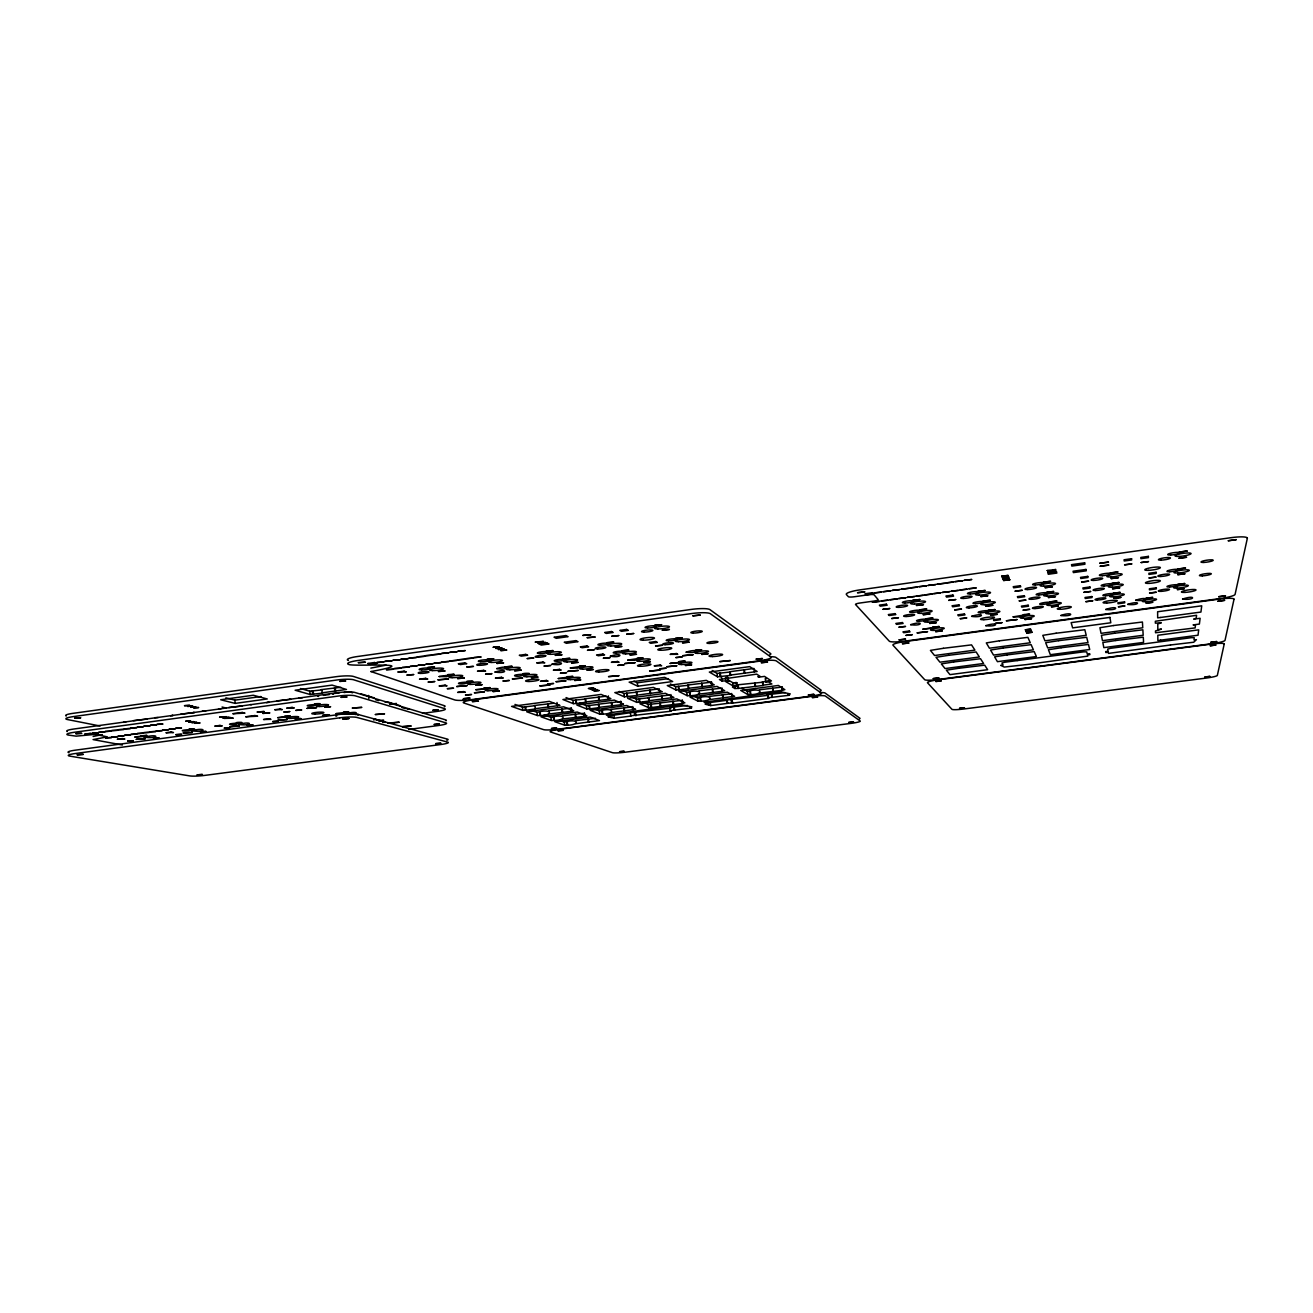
<?xml version="1.0" encoding="UTF-8"?>
<svg xmlns="http://www.w3.org/2000/svg" width="1313" height="1313" viewBox="0 0 1313 1313"><rect width="100%" height="100%" fill="white"/><g stroke="black" fill="none" stroke-linecap="round" stroke-linejoin="round"><path stroke-width="1.5" d="M335.964 716.241L336.801 715.815M1210.258 645.717L1216.051 644.962L1210.291 645.783M808.381 694.938L813.847 694.314M813.847 694.38L808.414 695.004M387.975 723.069L399.3 722.216L388.008 723.299M357.743 714.929L358.646 714.535L355.052 714.502M386.12 665.133L370.824 668.104M225.869 697.843L234.896 700.141L260.992 696.53M300.464 688.521L309.802 691.212L322.292 689.85L321.439 689.604L322.555 693.116L310.065 694.479L295.113 690.228L332.107 685.107L346.468 689.456L321.718 692.87M321.439 689.604L340.806 687.29M235.142 703.391L267.261 698.959L253.278 695.25L220.699 699.763L235.142 703.391L234.896 700.141M123.389 722.347L125.818 722.019L124.817 721.805M158.151 717.571L154.721 717.686M170.641 715.848L173.086 715.519L172.118 715.306M205.747 711.022L202.333 711.137M218.352 709.283L220.847 708.938L219.911 708.725M266.572 702.652L269.083 702.307L268.197 702.078M302.4 697.728L299.019 697.827M339.64 692.755L332.402 693.756L333.289 694.019M323.458 695.365L329.35 694.561M344.022 692.542L349.307 691.803L352.606 692.804M102.381 734.574L93.141 736.462M385.185 702.242L387.63 701.913L400.137 705.705M389.6 704.359L396.477 703.423M407.128 709.135L409.213 708.856M633.916 681.168L637.33 682.809L668.415 678.64M712.204 670.516L717.095 673.421L730.241 671.993L730.602 675.391L717.472 676.819L709.332 672.059L749.707 666.627L757.141 671.501L754.351 671.879L753.974 668.465L729.782 671.714L730.602 675.391M422.474 713.369L437.492 711.351A11.636 1.576 -5.1 0 0 444.746 708.708L353.739 679.806A13.163 1.986 -4.7 0 0 336.702 680.019L72.822 716.685A13.114 1.838 -3.8 0 0 67.406 719.54L100.116 726.007M637.675 686.207L672.666 681.513L664.673 677.344L629.14 682.136L637.675 686.207L637.33 682.809M730.159 675.128L754.351 671.879M727.632 677.262L725.449 677.557L725.81 680.905L728.879 681.152L727.632 677.262L727.993 680.626M514.975 704.425L522.443 707.1L534.965 705.738L535.277 709.004L525.988 710.235L522.755 710.366L511.561 706.394L549.343 701.355L559.929 705.409L557.319 705.754L556.991 702.488M534.325 705.508L553.873 703.226M566.051 697.58L572.96 700.354L585.565 698.992L585.877 702.274L576.505 703.522L573.289 703.637L562.916 699.534L601.108 694.429L610.857 698.631L608.198 698.976L608.428 695.939M585.877 702.274L584.974 698.746L606.54 696.185M619.244 691.393L624.003 693.543L636.674 692.164L637.002 695.463L624.332 696.826L614.829 692.591L653.414 687.421L662.294 691.77L659.618 692.132L659.274 688.833L636.132 691.918L637.002 695.463M670.385 683.991L675.571 686.65L688.324 685.271L688.669 688.586L679.1 689.85L675.932 689.965L667.283 685.567L706.296 680.364L714.272 684.861L711.58 685.205L711.219 681.89M687.848 685.009L711.679 682.153L712.04 685.468L688.193 688.324L688.324 685.271M766.086 678.903L765.282 678.394L765.643 681.693L771.437 680.922L764.527 676.392L758.651 677.18L757.814 676.638L760.096 676.343L756.665 674.127L719.426 679.527L721.986 681.004L725.81 680.905M728.879 681.152L725.646 681.578L733.196 685.993L737.233 686.075L736.872 682.793L732.835 682.711L729.092 680.495M534.637 708.774L557.319 705.754M585.303 702.028L608.756 699.222M636.477 695.217L659.618 692.132M736.872 682.793L735.28 683.4M738.037 688.094L737.676 684.828L762.705 682.218L763.066 685.484L738.579 688.406L734.87 688.504L732.457 687.109L737.233 686.075M763.066 685.484L762.279 681.956L769.681 680.971M408.737 729.454L438.755 725.465A11.636 1.494 -5.2 0 0 446.026 722.921L355.068 695.792A13.179 1.887 -4.7 0 0 338.032 696.087L73.84 732.342A13.13 1.756 -3.9 0 0 68.407 735.083L76.203 736.15L95.275 734.377L107.354 736.856L93.075 739.596L122.355 744.996M529.91 709.775L537.033 712.335C553.282 707.888 553.774 716.307 537.345 715.519L526.661 711.744L563.622 706.821L573.715 710.71L571.155 711.039L570.843 707.838M548.67 710.793L569.596 708.314M579.87 703.128L586.468 705.77L598.777 704.441L599.089 707.641L589.914 708.856L586.78 708.971L576.899 705.065L614.254 700.092L623.527 704.113L620.951 704.441L620.622 701.24M599.089 707.641L598.219 704.211L619.309 701.716M630.946 696.678L636.395 699.14L648.77 697.794L649.114 701.011L639.841 702.242L636.723 702.357L627.647 698.319L665.396 693.297L673.848 697.433L671.238 697.794L670.894 694.561M649.114 701.011L648.261 697.564L669.515 695.053M681.89 689.899L686.83 692.443C703.407 687.864 704.08 696.497 687.175 695.677L678.936 691.491L717.062 686.42L724.678 690.704L722.035 691.065L722.117 688.061L698.828 690.851M762.64 685.222L771.896 683.991L768.679 681.907L765.643 681.693M548.982 713.977L571.729 711.269L571.418 708.068M598.547 707.412L621.476 704.671L621.147 701.47M648.606 700.781L671.238 697.794M699.173 694.085L722.478 691.294M544.173 714.896L550.984 717.341C566.855 712.975 567.364 721.231 551.279 720.46L541.071 716.849L577.244 712.056L586.895 715.766L584.383 716.094L584.072 712.959M562.358 715.831L582.841 713.419M593.689 708.675L599.368 710.94C615.354 706.542 615.928 714.863 599.68 714.075L590.226 710.333L626.777 705.508L635.64 709.332L633.112 709.677L632.784 706.525M610.873 709.43L631.504 706.985M643.025 702.143L648.228 704.49L660.341 703.177L660.652 706.328L651.593 707.526L648.556 707.641L639.891 703.768L676.802 698.893L684.877 702.849L682.317 703.194L681.989 700.026M660.652 706.328L659.848 702.947L680.626 700.502M692.87 695.545L697.58 697.974C713.78 693.494 714.453 701.93 697.925 701.126L690.047 697.137L727.336 692.197L734.607 696.3L732.03 696.629L731.686 693.461M709.315 696.415L730.258 693.953M742.14 688.242L747.425 691.377C763.739 686.863 764.478 695.365 747.786 694.561L740.729 690.425L778.396 685.452L784.846 689.67L782.236 690.014L781.875 686.83M759.291 689.817L782.253 687.076L782.597 690.261L759.636 693.001M562.67 718.95L584.942 716.307L584.63 713.172M611.185 712.565L633.112 709.677M660.176 706.099L682.793 703.407L682.448 700.256M709.66 699.583L732.03 696.629M609.626 714.567L613.959 715.142L630.207 712.729L631.011 716.028L614.271 718.211L608.132 716.931L610.315 716.635L610.003 713.55M630.207 712.729L670.894 708.101L669.696 707.543L670.007 710.628L671.222 711.186L630.519 715.815M669.696 707.543L687.47 705.491M726.975 700.01L768.22 695.316L768.565 698.418L732.556 703.144L727.32 703.111L726.975 700.01L727.73 703.341L710.661 705.573L705.147 704.178L707.362 703.899L707.034 700.765M768.565 698.418L767.252 694.708L785.272 692.624M708.856 704.654L708.528 701.552L710.317 702.471L727.386 700.239M559.42 720.361L564.311 722.117C579.837 717.85 580.362 725.941 564.606 725.17L554.841 721.707L590.259 717.062L599.483 720.591L575.767 723.709M575.455 720.656L595.495 718.293M670.007 710.628L691.557 708.084L689.686 707.165L691.902 706.886L681.365 704.802L606.376 715.076L610.315 716.635M767.596 697.827L789.474 695.234L787.981 694.265L790.229 693.97L780.726 691.721L704.096 702.209L707.362 703.899M376.47 720.197L383.724 720.279L378.965 721.494M373.532 719.885L376.092 719.311L373.663 719.147M382.789 722.429L385.316 721.822L382.657 721.707M142.395 736.084L143.921 736.445L134.681 737.069L146.941 735.395L141.131 735.789L142.083 736.019M189.499 729.618C172.758 730.619 190.467 732.375 190.451 729.683C183.771 728.354 203.072 728.666 189.778 729.585M237.095 723.151C250.258 722.265 231.81 721.887 237.472 723.233C238.162 725.974 219.681 724.284 236.882 723.135M285.578 716.635L286.874 717.029L277.634 717.719L290.304 715.88L284.494 716.307L285.315 716.553M314.825 704.556C297.362 705.573 315.563 707.625 315.481 704.605C309.72 703.259 329.169 703.407 315.12 704.507M523.493 674.291C539.101 673.142 517.552 672.765 524.232 674.505C518.258 678.361 506.342 674.734 523.263 674.275M466.952 681.989C482.166 681.086 462.833 680.183 467.494 682.12C465.393 685.846 448.554 682.924 467.182 682.087M133.499 720.607L146.974 719.114L145.989 718.9M180.899 714.091L194.455 712.582L193.503 712.352M228.79 707.494L242.429 705.984L241.51 705.754M222.045 707.034L225.984 708.002M250.438 704.523L251.341 704.753M277.158 700.847L290.879 699.304L290.025 699.074M317.565 696.169L318.649 696.481M375.534 699.698L378.636 700.633M401.844 707.543L405.372 708.593M360.812 693.806L374.172 697.86M767.252 694.708L768.22 695.316M772.947 688.307L773.308 691.491M772.569 688.061L772.93 691.245M771.831 694.396L772.192 697.498M771.47 694.167L771.814 697.285M755.139 683.236L755.5 686.486M754.712 682.957L755.073 686.223M750.429 691.278L750.773 694.462M750.018 691.048L750.38 694.216M747.425 691.377L747.786 694.561M744.438 670.09L744.816 673.487M744.011 669.811L744.373 673.224M738.218 685.156L738.579 688.406M736.019 682.284L736.38 685.567M734.525 685.255L734.87 688.504M732.835 682.711L733.196 685.993M732.227 700.042L732.556 703.144M731.16 699.452L731.505 702.57M721.625 677.656L721.986 681.004M722.905 694.922L723.25 698.089M720.328 673.323L720.706 676.72M722.478 694.675L722.823 697.843M719.869 673.044L720.246 676.458M717.095 673.421L717.472 676.819M712.729 689.309L713.074 692.542M712.27 689.062L712.631 692.312M710.317 702.471L710.661 705.573M702.061 683.433L702.422 686.748M701.602 683.17L701.946 686.502M700.6 697.86L700.945 701.027M700.157 697.63L700.486 700.797M697.58 697.974L697.925 701.126M689.932 692.328L690.277 695.562M689.456 692.099L689.801 695.332M686.83 692.443L687.175 695.677M678.755 686.551L679.1 689.85M678.263 686.289L678.608 689.604M675.571 686.65L675.932 689.965M674.291 707.215L674.603 710.3M673.339 701.454L673.667 704.605M673.832 707.001L674.143 710.087M672.863 701.24L673.192 704.392M662.064 696.038L662.409 699.255M661.571 695.792L661.916 699.025M650.263 690.359L650.608 693.641M649.738 690.096L650.083 693.395M651.264 704.375L651.593 707.526M650.772 704.145L651.1 707.297M648.228 704.49L648.556 707.641M639.513 699.025L639.841 702.242M638.988 698.795L639.316 702.012M636.395 699.14L636.723 702.357M635.59 712.746L635.902 715.815M634.294 712.204L634.622 715.273M627.187 693.428L627.532 696.727M626.662 693.182L626.99 696.481M624.003 693.543L624.332 696.826M624.282 707.937L624.594 711.072M623.757 707.723L624.085 710.858M613.959 715.142L614.271 718.211M611.94 702.685L612.252 705.902M611.398 702.455L611.71 705.672M611.792 714.272L612.104 717.358M602.421 710.825L602.733 713.96M601.879 710.612L602.191 713.747M599.007 697.187L599.335 700.469M598.433 696.957L598.761 700.239M599.368 710.94L599.68 714.075M589.603 705.655L589.914 708.856M589.028 705.426L589.356 708.626M588.503 719.212L588.815 722.265M587.961 718.999L588.273 722.068M586.468 705.77L586.78 708.971M576.177 700.239L576.505 703.522M575.586 700.01L575.915 703.276M575.701 714.354L576.013 717.472M575.143 714.141L575.439 717.275M572.96 700.354L573.289 703.637M567.298 722.002L567.61 725.039M566.756 721.789L567.052 724.842M564.311 722.117L564.606 725.17M562.309 709.283L562.621 712.467M561.718 709.053L562.03 712.253M554.053 717.21L554.349 720.328M553.479 717.013L553.774 720.131M550.984 717.341L551.279 720.46M548.276 703.965L548.604 707.231M547.669 703.735L547.981 707.001M540.185 712.22L540.496 715.404M539.577 711.991L539.889 715.191M537.033 712.335L537.345 715.519M525.692 706.985L525.988 710.235M525.052 706.755L525.364 710.021M522.443 707.1L522.755 710.366M368.576 695.43L368.838 698.582M335.324 688.045L335.603 691.311M334.503 687.799L334.766 691.065M313.2 691.098L313.462 694.364M312.346 690.851L312.609 694.117M309.802 691.212L310.065 694.479M820.1 691.081A12.08 1.526 -6.4 0 0 821.035 690.113L775.901 657.403A13.655 1.97 -6.3 0 0 770.304 656.73M463.637 699.599A13.294 1.855 -5.3 0 1 462.997 699.14M348.372 660.488A15.575 2.495 -4.7 0 1 357.349 656.533L690.983 609.462A15.986 2.692 -6.1 0 1 709.89 609.593L770.633 653.595A13.852 2.019 -6.3 0 1 769.746 654.842M820.313 692.542A11.932 1.494 -6.4 0 1 825.024 693.001L859.9 718.26A10.701 1.198 -6.5 0 1 859.375 718.884M446.863 740.286A11.653 1.411 -5.2 0 0 447.47 739.137L356.611 714.059A13.196 1.789 -4.8 0 0 339.542 714.436L75.022 750.215A13.146 1.658 -4 0 0 69.064 752.743M67.275 731.571A13.13 1.773 -3.9 0 1 73.626 729.043L337.753 692.69A13.179 1.92 -4.7 0 1 354.789 692.427L445.747 719.918A11.636 1.51 -5.1 0 1 445.977 720.771M444.352 706.804A11.62 1.592 -5.1 0 0 444.483 705.721L353.46 676.458A13.163 2.002 -4.7 0 0 336.423 676.655L72.609 713.402A13.114 1.855 -3.7 0 0 66.274 716.012M649.623 671.107L659.947 670.073L649.623 671.107M1160.676 640.153L1198.03 635.229L1198.703 629.846L1157.82 635.262L1157.853 640.531L1160.676 640.153M1160.692 617.455L1200.935 612.055L1201.723 605.818L1157.623 611.743L1157.672 617.849L1160.692 617.455M1161.283 629.14L1155.489 630.962L1155.522 632.751L1195.142 627.909L1195.437 625.251L1193.09 624.906L1199.393 624.069L1200.115 618.292L1193.698 619.162L1196.241 618.144L1196.57 615.305L1155.342 621.262L1155.374 623.166L1161.299 622.805L1157.771 623.938L1157.82 629.6L1161.283 629.14M438 709.824L432.699 710.317L437.968 709.791M438 679.888L448.504 678.969L438.05 679.806M650.362 661.686L643.895 662.343L650.362 661.686M438.411 671.534L445.156 670.959L438.509 671.419M857.52 592.754L864.939 591.884L857.619 592.623M439.149 676.54L446.584 676.671L449.703 675.785L448.012 674.57L454.167 674.291L439.149 676.54M1060.822 615.567C1074.231 616.864 1073.689 611.152 1060.953 615.403M439.264 724.005L433.963 724.497L439.264 724.037M440.758 654.022L433.487 654.695L440.758 654.071M440.987 662.556L433.914 663.278L440.987 662.556M441.628 653.497L448.915 652.873L441.742 653.365M441.825 662.064L448.948 661.457L441.939 661.949M654.563 625.415L661.752 624.693L654.662 625.283M219.616 717.177L229.315 717.341L224.096 718.145L222.537 717.85L226.427 716.668L219.616 717.177M655.581 645.947L662.195 645.274L655.581 645.947M224.31 728.141L229.906 727.714L224.342 728.091M447.356 688.734L453.609 688.193L447.454 688.636M659.979 668.842L666.151 668.219L660.078 668.744M1170.49 644.978L1108.467 653.398L1108.254 652.216L1105.858 652.545L1105.661 651.576L1108.074 651.248L1107.68 649.114L1110.535 648.31L1191.318 637.675L1194.256 637.724L1193.993 639.973L1196.438 639.644L1193.73 642.221L1170.49 644.978M449.785 652.348L457.072 651.74L449.785 652.348M449.801 660.948L456.908 660.341L449.801 660.948M662.326 630.174L669.4 629.469L662.326 630.174M872.374 602.207L879.792 601.338L872.423 602.142M874.36 592.951L881.959 592.065L874.474 592.82M230.038 726.696L239.212 726.007L230.038 726.696M666.889 666.774L676.999 665.74L666.938 666.692M457.974 651.215L465.262 650.591L458.007 651.15M457.777 659.848L464.884 659.241L457.777 659.848M456.743 686.535L466.968 685.649L456.743 686.535M457.597 678.558L464.162 678L457.597 678.558M670.155 663.41L680.38 662.376L670.155 663.41M1081.6 582.069L1088.723 581.134L1081.633 582.004M881.072 600.993L888.491 600.139L881.171 600.862M1083.881 592.36L1090.808 591.457L1083.914 592.294M675.358 638.479L682.251 637.773L675.473 638.348M883.272 591.703L890.87 590.817L883.272 591.703M882.993 609.33L889.902 608.526L883.025 609.281M238.556 724.415C252.342 726.499 253.704 720.509 238.621 724.333M1085.949 601.666L1092.695 600.796L1085.949 601.666M675.9 657.616L682.251 656.976L675.998 657.518M465.77 658.732L472.893 658.125L465.77 658.732M463.735 698.647L469.873 698.106L463.735 698.647M466.886 666.971L473.501 666.397L466.919 666.922M465.508 695.02L471.58 694.495L465.541 694.987M678.805 661.719L685.222 661.079L678.903 661.621M889.771 599.778L897.206 598.925L889.771 599.778M682.497 642.845L689.276 642.155L682.612 642.73M892.184 590.456L899.799 589.57L892.233 590.39M682.645 655.729L693.067 654.678L682.645 655.729M891.708 618.521L898.42 617.734L891.708 618.521M473.78 657.616L480.903 657.009L473.78 657.616M247.287 725.498L253.015 725.071L247.287 725.498M1099.72 563.277L1108.467 562.112L1099.72 563.277M686.174 652.151C698.582 654.12 699.074 647.851 686.174 652.151M1100.212 566.231L1108.878 565.099L1100.245 566.166M685.419 665.494L691.738 664.854L685.452 665.445M472.417 701.602L478.457 701.06L472.45 701.552M898.486 598.58L905.921 597.71L898.486 598.58M692.903 615.813L700.157 615.075L692.903 615.813M474.453 692.804L484.415 691.935L474.502 692.739M475.798 685.222L482.199 684.68L475.831 685.173M901.128 589.209L908.76 588.322L901.128 589.209M475.88 689.752L485.941 688.882L475.946 689.67M899.044 627.187L905.576 626.432L899.077 627.138M257.282 712.023L264.094 711.515L257.282 712.023M899.093 639.874L905.494 639.136L899.093 639.874M695.119 650.395L701.716 649.722L695.151 650.345M907.217 597.349L914.669 596.479L907.217 597.349M1110.404 572.96L1117.839 571.976L1110.404 572.96M1105.743 609.478C1118.709 611.005 1119.267 604.768 1105.743 609.478M487.025 659.389L493.901 658.798L487.139 659.274M910.09 587.945L917.721 587.059L910.122 587.879M1111.175 578.606L1118.495 577.654L1111.208 578.557M485.597 674.226L492.03 673.667L485.712 674.111M902.491 643.715L908.809 642.993L902.491 643.715M483.89 688.193L490.192 687.635L483.988 688.094M1111.832 583.415L1119.053 582.463L1111.832 583.415M262.895 713.402L269.657 712.91L262.895 713.402M906.003 635.41L912.354 634.671L906.036 635.361M1112.571 588.749L1119.677 587.814L1112.571 588.749M493.228 647.309L499.301 646.784L493.261 647.26M912.633 600.369L919.822 599.532L912.633 600.369M1113.194 593.279L1120.219 592.376L1113.227 593.23M701.684 654.432L708.199 653.776L701.733 654.383M1113.884 598.334L1120.81 597.431L1113.884 598.334M910.615 624.709C922.793 626.514 924.04 620.294 910.68 624.627M495.789 648.409L501.845 647.9L495.789 648.409M915.965 596.135L923.433 595.265L915.965 596.135M919.051 586.698L926.699 585.795L919.051 586.698M916.408 605.506L923.499 604.686L916.54 605.375M498.316 649.508L504.34 648.983L498.349 649.459M495.034 672.043C507.442 674.127 508.164 667.956 495.034 672.043M496.888 663.442L503.667 662.868L496.921 663.393M1124.568 564.869L1131.97 563.884L1124.699 564.738M496.757 668.596C509.198 670.795 509.887 664.411 496.757 668.596M492.999 691.524L499.219 690.983L492.999 691.524M1118.43 606.803L1125.028 605.95L1118.479 606.754M500.827 650.591L506.834 650.083L500.86 650.542M919.642 609.856L926.633 609.051L919.642 609.856M917.18 632.899L927.618 631.684L917.245 632.817M924.729 594.92L932.197 594.05L924.729 594.92M272.644 721.608L278.258 721.182L272.759 721.526M928.045 585.434L935.693 584.548L928.045 585.434M923.203 614.714L930.096 613.91L923.252 614.648M505.292 666.889L511.972 666.315L505.292 666.889M922.973 629.124L933.51 627.893L922.973 629.124M503.092 681.02L509.362 680.462L503.142 680.971M1127.654 604.423C1140.061 605.9 1141.473 599.91 1127.703 604.341M277.995 720.197L287.17 719.508L278.044 720.131M926.256 618.833L933.051 618.046L926.371 618.718M933.51 593.689L940.978 592.82L933.559 593.624M937.039 584.17L944.704 583.284L937.039 584.17M719.836 661.604L730.241 660.554L719.836 661.604M929.637 623.412L936.35 622.641L929.637 623.412M1141.128 562.571L1148.547 561.587L1141.161 562.506M283.953 712.007L289.697 711.58L283.953 712.007M1224.225 643.977L1217.348 675.407A11.39 1.231 -7.5 0 1 1205.826 678.132L963.644 709.02A10.898 1.198 -6.8 0 1 951.925 709.299L927.487 682.744A12.162 1.51 -6.8 0 1 938.303 679.789L1211.833 644.027A12.785 1.543 -7.7 0 1 1224.225 643.977M1234.023 599.237L1225.013 640.367A12.933 1.592 -7.7 0 1 1211.899 643.682L938.04 679.494A12.309 1.543 -6.9 0 1 924.697 679.691L892.971 645.192A13.934 1.986 -6.9 0 1 905.133 641.532L1219.761 599.073A14.755 2.052 -8 0 1 1234.023 599.237M1247.35 538.297L1235.073 594.412A14.968 2.117 -8.1 0 1 1219.843 598.597L904.788 641.138A14.131 2.035 -6.9 0 1 889.262 641.171L855.534 604.505A5.203 0.853 -6.9 0 1 859.966 603.012L873.654 601.108A5.219 0.853 -6.9 0 0 878.134 599.614L874.163 594.871A5.301 0.886 -6.9 0 0 868.254 594.805L854.303 596.759A5.318 0.886 -6.9 0 1 848.362 596.693L846.425 594.576A16.347 2.741 -6.9 0 1 860.31 589.816L1230.576 537.739A17.463 2.856 -8.5 0 1 1247.35 538.297M1135.63 600.287C1148.317 601.846 1149.039 595.593 1135.63 600.287M932.493 627.269L939.107 626.514L932.493 627.269M512.398 678.936L522.656 678.033L512.464 678.854M514.63 670.73L521.212 670.155L514.63 670.73M942.307 592.475L949.791 591.589L942.357 592.409M946.049 582.906L953.73 582.004L946.049 582.906M935.693 631.619L942.225 630.864L935.693 631.619M1149.072 577.999L1156.179 577.064L1149.121 577.933M1145.937 598.285L1152.798 597.399L1146.052 598.186M295.835 710.399L301.596 709.972L295.835 710.399M948.708 600.369L955.667 599.565L948.708 600.369M951.121 591.244L958.605 590.374L951.17 591.178M1146.134 603.143L1152.912 602.273L1146.183 603.094M295.228 718.999L300.956 718.572L295.228 718.999M527.202 658.617L533.849 658.043L527.334 658.502M955.093 581.643L962.774 580.74L955.093 581.643M1149.548 593.082L1156.359 592.212L1149.597 593.033M535.359 642.09L545.798 642.5L539.101 643.633L537.723 643.189L543.451 641.335L535.359 642.09M933.264 678.591L938.828 677.951L933.264 678.591M959.934 590.013L967.435 589.143L959.984 589.947M954.682 609.872L961.461 609.084L954.682 609.872M935.824 681.496L941.339 680.873L935.874 681.463M964.136 580.379L971.833 579.476L964.185 580.313M74.841 718.129L80.815 717.784L74.956 718.03M307.094 708.347L316.499 707.658L307.094 708.347M531.453 677.639L537.854 677.081L531.453 677.639M968.781 588.782L976.281 587.912L968.83 588.716M960.263 618.718L966.86 617.947L960.312 618.669M75.859 733.704L81.833 733.343L75.973 733.606M546.241 651.166L553.134 650.575L546.29 651.1M1179.337 552.067L1187.1 551.033L1179.337 552.067M1179.025 558.255L1186.657 557.254L1179.09 558.189M544.173 666.052L550.623 665.494L544.173 666.052M539.906 685.911L550.131 685.009L539.971 685.829M1178.073 569.005L1185.491 568.037L1178.073 569.005M1177.81 574.684L1185.097 573.715L1177.859 574.618M756.173 659.142L762.459 658.519L756.222 659.093M978.004 591.293L985.275 590.456L978.054 591.227M77.237 754.794L83.228 754.401L77.237 754.794M1177.613 584.433L1184.703 583.514L1177.613 584.433M971.587 616.388C983.765 618.21 985.62 611.907 971.669 616.289M551.985 664.214C564.114 666.413 565.23 660.045 551.985 664.214M555.301 655.368L562.095 654.777L555.432 655.236M1177.351 589.635L1184.342 588.733L1177.482 589.521M324.771 707.149L330.646 706.706L324.803 707.1M980.811 596.594L987.967 595.757L980.86 596.529M547.521 684.024L553.626 683.482L547.652 683.925M761.359 662.704L767.563 662.064L761.409 662.655M983.191 601.091L990.248 600.287L983.191 601.091M92.205 733.278L98.327 732.917L92.205 733.278M339.772 681.414L345.762 680.987L339.821 681.365M1182.57 599.073C1195.355 600.632 1196.488 594.346 1182.57 599.073M562.998 658.929L569.711 658.355L562.998 658.929M985.85 606.097L992.792 605.293L985.85 606.097M556.088 681.726L566.084 680.856L556.17 681.644M558.288 678.542L565.115 678.657L568.365 677.738L567.134 676.671L572.895 676.392L558.288 678.542M560.454 673.192L566.74 672.633L560.503 673.126M98.639 732.408L104.745 732.03L98.754 732.309M988.098 610.364L994.959 609.56L988.098 610.364M1001.638 576.194L1008.072 575.439L1001.638 576.194M341.101 697.384L347.092 696.957L341.216 697.285M1002.279 577.638L1008.679 576.883L1002.279 577.638M1002.919 579.082L1009.287 578.327L1002.919 579.082M336.128 713.616L342.348 713.763L345.237 713.008L343.563 712.04L348.782 711.859L336.128 713.616M985.784 625.661C998.225 627.351 999.505 621.197 985.784 625.661M990.609 615.091L997.355 614.32L990.741 614.976M1003.542 580.494L1009.894 579.755L1003.542 580.494M567.955 671.337L578.229 670.451L567.955 671.337M358.351 662.688L365.441 662.195L358.416 662.622M571.565 662.901L578.18 662.343L571.615 662.852M105.073 731.522L111.178 731.144L105.073 731.522M582.824 635.443L590.965 634.753L582.89 635.361M570.334 667.972L577.326 668.12L580.691 667.152L579.476 666.003L585.385 665.724L570.334 667.972M105.582 737.873L111.572 737.512L105.582 737.873M587.19 637.708L595.265 637.018L587.256 637.642M111.523 730.635L117.628 730.274L111.654 730.553M342.89 719.015L348.897 718.572L342.89 719.015M344.958 713.862C359.335 715.798 360.829 709.693 344.958 713.862M551.444 728.518L556.778 728.042L551.558 728.452M995.467 623.396L1001.901 622.657L995.467 623.396M111.9 737.02L117.891 736.642L111.9 737.02M574.618 680.462L580.871 679.904L574.667 680.413M587.535 650.296L594.198 649.722L587.535 650.296M1228.312 540.743L1236.19 539.643L1228.312 540.743M352.36 708.068L361.879 707.379L352.442 708.002M1015.162 591.178L1022.187 590.308L1015.162 591.178M117.973 729.749L124.078 729.388L118.022 729.716M558.074 730.783L563.359 730.307L558.123 730.75M118.219 736.15L124.21 735.789L118.268 736.117M1006.431 620.77L1017.001 619.555L1006.431 620.77M376.847 662.523L384.085 662.015L376.913 662.458M586.993 670.057L593.427 669.499L587.042 670.007M124.44 728.863L130.545 728.502L124.489 728.83M1019.233 600.862L1026.06 600.074L1019.298 600.812M1013.144 616.847L1019.758 616.88L1023.549 615.879L1022.958 615.058L1024.042 614.517L1029.687 614.139L1013.144 616.847M124.554 735.296L130.545 734.935L124.604 735.247M1218.694 596.709L1225.456 595.79L1218.694 596.709M384.89 661.391L392.144 660.882L384.955 661.325M1217.922 601.256L1224.569 600.353L1217.922 601.256M130.906 727.976L137.012 727.615L130.955 727.944M606.983 642.73L613.91 642.139L607.049 642.664M611.842 636.231L618.718 635.59L611.842 636.231M1023.139 610.135L1029.786 609.314L1023.204 610.085M588.47 688.504L593.657 688.045L588.47 688.504M127.689 741.09L133.286 740.745L127.689 741.09M130.89 734.427L136.88 734.065L130.939 734.394M386.465 669.728L393.523 669.22L386.514 669.663M603.422 658.223L609.889 657.665L603.422 658.223M392.964 660.258L400.202 659.766L392.964 660.258M590.341 689.325L595.511 688.865L590.456 689.243M137.389 727.09L143.494 726.729L137.537 727.008M1047.2 570.564L1056.243 571.007L1048.726 572.452L1047.659 572.008L1055.833 569.481L1047.2 570.564M592.196 690.129L597.349 689.67L592.311 690.047M1024.928 619.506L1031.542 618.702L1024.928 619.506M1043.359 582.217L1050.679 581.314L1043.425 582.151M610.364 656.188C622.28 658.453 623.921 651.954 610.364 656.188M137.241 733.573L143.232 733.196L137.241 733.573M615.19 647.079L622.001 646.439L615.255 647.014M594.05 690.933L599.188 690.474L594.1 690.884M394.343 668.629L401.401 668.136L394.392 668.563M136.224 739.367L145.366 738.792L136.306 739.301M401.056 659.126L408.294 658.634L401.122 659.06M143.888 726.204L149.994 725.843L143.888 726.204M1045.164 587.682L1052.386 586.796L1045.164 587.682M1210.865 642.27L1216.708 641.548L1210.865 642.27M1025.305 629.813L1030.771 629.157L1025.338 629.78M375.337 714.551L384.561 713.862L375.42 714.485M626.81 634.146L633.687 633.506L626.81 634.146M1025.765 630.864L1031.214 630.207L1025.88 630.782M143.593 732.703L149.584 732.342L143.659 732.654M1026.224 631.914L1031.657 631.241L1026.257 631.865M1046.707 592.344L1053.814 591.457L1046.773 592.278M1026.684 632.948L1032.1 632.292L1026.684 632.948M402.221 667.529L409.295 667.037L402.221 667.529M608.576 676.605L618.833 675.703L608.576 676.605M622.181 650.772L628.911 650.148L622.346 650.657M144.233 737.135C158.676 739.334 160.646 733.212 144.233 737.135M150.388 725.318L156.493 724.957L150.437 725.268M409.147 657.994L416.385 657.485L409.147 657.994M1048.414 597.513L1055.422 596.644L1048.414 597.513M617.849 665.412L624.151 664.87L617.996 665.297M149.961 731.833L155.952 731.472L150.027 731.784M1049.875 601.912L1056.784 601.059L1049.875 601.912M410.132 666.43L417.189 665.937L410.198 666.364M156.887 724.431L162.993 724.054L157.035 724.333M407.063 675.063L413.628 674.554L407.063 675.063M417.255 656.861L424.493 656.303L417.255 656.861M624.89 663.574L635.213 662.671L624.988 663.475M629.945 654.892L636.575 654.268L630.109 654.777M1051.483 606.787L1058.311 605.999L1051.483 606.787M156.345 730.964L162.32 730.602L156.395 730.914M627.844 660.094L634.704 660.275L638.102 659.372L637.199 658.092L643.107 657.78L627.844 660.094M153.457 738.169L159.168 737.824L153.506 738.136M418.043 665.33L425.117 664.772L418.108 665.264M425.379 655.712L432.617 655.154L425.379 655.712M812.32 697.597L817.736 697.055L812.452 697.515M162.73 730.094L168.704 729.733L162.779 730.044M425.97 664.214L433.044 663.672L425.97 664.214M169.114 729.224L175.089 728.863L169.114 729.224M427.775 667.578L434.587 667.037L427.841 667.513M184.542 705.672L189.614 705.376L184.542 705.672M187.595 706.394L192.666 706.099L187.595 706.394M175.515 728.354L181.489 727.993L175.663 728.255M190.648 707.116L195.686 706.788L190.648 707.116M428.268 682.054L434.652 681.545L428.268 682.054M175.926 734.656L181.506 734.312L175.926 734.656M402.484 726.663L411.232 726.007L402.566 726.598M193.668 707.822L198.69 707.526L193.717 707.789M185.675 721.28L190.746 720.968L185.724 721.247M188.727 721.953L193.799 721.658L188.793 721.92M183.229 732.982L192.355 732.424L183.229 732.982M191.78 722.626L196.819 722.314L191.911 722.544M194.8 723.299L199.839 722.954L194.8 723.299M191.501 730.734C205.616 732.999 207.979 726.729 191.501 730.734M200.462 731.801L206.157 731.423L200.528 731.768M619.539 751.709L624.249 751.282L619.638 751.66M370.955 671.55L454.725 699.927A13.475 1.871 -5.2 0 0 471.597 699.616L759.948 660.685A13.852 2.002 -6.3 0 0 771.043 657.157L710.333 613.696A15.986 2.675 -6.1 0 0 691.426 613.581L357.694 660.521A15.575 2.478 -4.7 0 0 348.7 664.46C354.05 666.873 426.61 661.391 370.955 671.55M848.658 722.478L853.499 721.986L848.658 722.478M435.703 743.65L440.971 743.24L435.752 743.601M197.196 774.851L202.432 774.473L197.245 774.818M959.557 708.314L964.448 707.773L959.557 708.314M1204.924 677.016L1210.028 676.392L1204.973 676.983M565.919 635.558L554.053 637.215L556.269 638.315L568.086 636.657L565.919 635.558M1084.653 562.817L1071.506 564.656L1071.835 566.084L1084.932 564.245L1084.653 562.817M374.55 662.507L367.722 663.459L370.282 664.345L377.077 663.393L374.55 662.507M872.538 592.688L865.004 593.739L866.006 594.904L873.522 593.837L872.538 592.688M611.464 631.52L604.686 632.472L606.425 633.424L613.187 632.472L611.464 631.52M626.629 629.419L619.834 630.371L621.525 631.323L628.303 630.371L626.629 629.419M1131.576 558.714L1124.076 559.765L1124.191 560.996L1131.675 559.962L1131.576 558.714M1148.383 556.367L1140.833 557.434L1140.899 558.665L1148.415 557.615L1148.383 556.367M546.848 642.91L539.069 643.994L541.317 645.06L549.064 643.977L546.848 642.91M1056.456 571.697L1047.856 572.895L1048.283 574.273L1056.85 573.075L1056.456 571.697M575.931 640.613L564.262 642.254L566.395 643.304L578.032 641.68L575.931 640.613M1085.982 569.432L1073.066 571.237L1073.394 572.599L1086.278 570.81L1085.982 569.432M404.092 671.156L397.79 672.026L406.341 671.944L404.092 671.156M886.324 604.177L879.365 605.145L880.235 606.163L887.178 605.211L886.324 604.177M464.687 662.868L458.303 663.754L460.403 664.575L466.755 663.689L464.687 662.868M525.758 654.383L519.308 655.285L521.228 656.123L527.662 655.236L525.758 654.383M586.862 645.93L580.33 646.849L582.069 647.719L588.601 646.817L586.862 645.93M952.943 595.068L945.902 596.036L946.575 597.103L953.583 596.135L952.943 595.068M1020.332 585.696L1013.209 586.698L1013.669 587.797L1020.775 586.813L1020.332 585.696M1087.755 576.374L1080.533 577.375L1080.796 578.508L1087.985 577.507L1087.755 576.374M655.811 641.515L649.262 642.418L650.805 643.288L657.321 642.385L655.811 641.515M1156.129 572.287L1148.908 573.289L1148.941 574.421L1156.129 573.436L1156.129 572.287M542.975 662.031L536.689 662.901L544.78 662.835L542.975 662.031M1024.321 595.675L1017.394 596.627L1017.838 597.661L1024.747 596.709L1024.321 595.675M425.642 678.329L419.487 679.182L427.759 679.067L425.642 678.329M483.676 670.336L477.472 671.189L485.646 671.107L483.676 670.336M895.039 613.631L888.294 614.566L889.114 615.534L895.843 614.599L895.039 613.631M958.884 604.833L952.04 605.769L952.68 606.77L959.491 605.835L958.884 604.833M602.962 654.071L596.594 654.957L598.252 655.778L604.604 654.908L602.962 654.071M1089.905 586.96L1082.88 587.929L1083.127 589.012L1090.118 588.043L1089.905 586.96M242.232 712.45L232.828 713.73L244.973 713.123L242.232 712.45M90.137 733.36L84.689 734.098L92.977 733.885L90.137 733.36M445.058 685.14L439.067 685.96L447.06 685.846L445.058 685.14M501.451 677.295L495.378 678.132L503.306 678.033L501.451 677.295M559.486 669.351L553.347 670.188L561.209 670.106L559.486 669.351M617.57 661.473L611.366 662.31L619.129 662.244L617.57 661.473M676.376 653.513L670.09 654.366L677.771 654.317L676.376 653.513M902.392 622.543L895.811 623.445L896.582 624.364L903.147 623.462L902.392 622.543M964.415 613.926L957.768 614.845L958.359 615.797L965.006 614.878L964.415 613.926M1028.145 605.211L1021.399 606.13L1021.809 607.115L1028.539 606.196L1028.145 605.211M1091.842 596.545L1085.014 597.481L1085.244 598.498L1092.039 597.563L1091.842 596.545M1156.31 587.83L1149.4 588.766L1149.433 589.816L1156.31 588.881L1156.31 587.83M280.063 709.02L274.696 709.759L282.311 709.611L280.063 709.02M292.077 707.395L286.694 708.117L294.293 707.97L292.077 707.395M230.514 717.555L224.342 718.392L233.271 718.195L230.514 717.555M254.935 715.536L245.646 716.8L257.611 716.192L254.935 715.536M463.473 691.59L457.63 692.394L465.376 692.263L463.473 691.59M909.335 630.995L902.934 631.865L903.672 632.735L910.057 631.865L909.335 630.995M546.438 680.429L540.496 681.25L548.128 681.135L546.438 680.429M660.242 664.985L654.153 665.822L661.637 665.757L660.242 664.985M999.964 618.784L993.449 619.67L993.925 620.589L1000.424 619.703L999.964 618.784M1124.585 601.879L1117.905 602.782L1118.036 603.75L1124.683 602.848L1124.585 601.879M122.339 738.579L117.267 739.252L124.883 739.055L122.339 738.579M171.035 732.063L165.914 732.752L173.464 732.556L171.035 732.063M219.928 725.416L214.758 726.122L222.258 725.941L219.928 725.416M268.755 718.802L263.536 719.508L270.97 719.343L268.755 718.802M327.692 714.682L322.473 715.388L329.76 715.24L327.692 714.682M339.821 717.817L75.235 753.531A13.146 1.641 -4 0 0 69.786 756.124L189.827 775.917A11.554 1.313 -4.5 0 0 205.074 775.359L440.462 744.569A11.653 1.395 -5.2 0 0 447.749 742.14L356.89 717.44A13.196 1.773 -4.8 0 0 339.821 717.817M760.473 661.046L472.483 699.911A13.294 1.822 -5.3 0 0 463.949 703.013L543.484 729.601A11.751 1.444 -5.6 0 0 557.877 729.224L811.401 696.054A12.08 1.51 -6.4 0 0 821.396 693.215L776.295 660.915A13.655 1.937 -6.3 0 0 760.473 661.046M1109.945 617.405L1071.145 622.625L1072.639 627.877L1110.798 622.772L1109.945 617.405M943.341 648.31L930.425 650.378L934.561 655.515L974.935 650.132L971.538 644.88L943.341 648.31M999.423 640.81L986.293 642.91L989.444 648.195L1030.278 642.763L1027.866 637.347L999.423 640.81M1056.128 633.227L1042.801 635.344L1044.935 640.81L1086.212 635.311L1084.833 629.731L1056.128 633.227M1113.457 625.546L1099.933 627.712L1101.033 633.342L1142.753 627.778L1142.425 622.017L1113.457 625.546M948.61 655.302L936.005 657.304L939.944 662.195L979.383 656.976L976.133 651.97L948.61 655.302M1003.362 648.015L990.544 650.05L993.547 655.089L1033.397 649.82L1031.115 644.65L1003.362 648.015M1058.688 640.662L1045.673 642.714L1047.708 647.916L1088.001 642.582L1086.688 637.265L1058.688 640.662M1114.622 633.227L1101.41 635.311L1102.46 640.662L1143.18 635.279L1142.868 629.797L1114.622 633.227M953.632 661.965L941.306 663.902L945.065 668.563L983.601 663.492L980.499 658.716L953.632 661.965M1007.104 654.892L994.581 656.845L997.437 661.67L1036.384 656.533L1034.201 651.609L1007.104 654.892M1061.134 647.736L1048.414 649.738L1050.367 654.695L1089.708 649.508L1088.461 644.437L1061.134 647.736M1115.722 640.514L1102.838 642.533L1103.839 647.637L1143.59 642.402L1143.278 637.182L1115.722 640.514M958.424 668.317L946.378 670.188L949.956 674.636L987.639 669.696L984.684 665.149L958.424 668.317M1017.198 660.587L1004.56 662.261L1001.917 663.016L1003.083 665.051L1000.719 665.346L1004.264 667.07L1026.996 664.542L1087.821 656.106L1087.509 654.941L1089.905 654.629L1089.675 653.677L1087.262 653.989L1086.721 651.872L1083.685 651.839L1017.198 660.587M811.811 696.333L558.55 729.454A11.62 1.411 -5.6 0 0 550.541 731.965L612.4 752.661A10.422 1.132 -5.8 0 0 624.939 752.234L851.136 723.365A10.701 1.182 -6.5 0 0 860.212 721.018L825.385 696.071A11.932 1.477 -6.4 0 0 811.811 696.333M1203.824 562.44A6.253 0.985 -8.3 0 0 1213.245 560.29A6.253 0.985 -8.3 0 0 1204.07 560.7A6.253 0.985 -8.3 0 0 1203.824 562.44M1148.662 570.334A7.878 1.247 -8.1 0 0 1160.38 567.626A7.878 1.247 -8.1 0 0 1148.662 568.152A7.878 1.247 -8.1 0 0 1148.662 570.334M1202.265 575.865A6.04 0.919 -8.2 0 0 1211.341 573.814A6.04 0.919 -8.2 0 0 1202.495 574.224A6.04 0.919 -8.2 0 0 1202.265 575.865M1149.088 583.382A7.599 1.165 -8 0 0 1160.364 580.822A7.599 1.165 -8 0 0 1149.088 581.364A7.599 1.165 -8 0 0 1149.088 583.382M1060.362 609.298A7.172 1.067 -7.6 0 0 1071.326 607.033A7.172 1.067 -7.6 0 0 1061.002 607.377A7.172 1.067 -7.6 0 0 1060.362 609.298M983.897 619.703A7.074 1.05 -7.3 0 0 994.515 617.487A7.074 1.05 -7.3 0 0 984.094 617.849A7.074 1.05 -7.3 0 0 983.897 619.703M1185.015 592.393A7.353 1.067 -8 0 0 1196.028 589.964A7.353 1.067 -8 0 0 1185.212 590.489A7.353 1.067 -8 0 0 1185.015 592.393M1106.695 603.044A7.238 1.067 -7.7 0 0 1117.33 600.681A7.238 1.067 -7.7 0 0 1106.465 601.223A7.238 1.067 -7.7 0 0 1106.695 603.044M979.153 595.101A7.599 1.215 -7.4 0 0 990.544 592.639A7.599 1.215 -7.4 0 0 979.35 592.967A7.599 1.215 -7.4 0 0 979.153 595.101M963.479 598.449A5.761 0.919 -7.3 0 0 972.096 596.578A5.761 0.919 -7.3 0 0 963.545 596.841A5.761 0.919 -7.3 0 0 963.479 598.449M970.291 593.968A5.826 0.936 -7.3 0 0 979.006 592.065A5.826 0.936 -7.3 0 0 970.389 592.311A5.826 0.936 -7.3 0 0 970.291 593.968M984.258 604.702A7.386 1.149 -7.3 0 0 995.336 602.339A7.386 1.149 -7.3 0 0 984.471 602.667A7.386 1.149 -7.3 0 0 984.258 604.702M969.01 607.903A5.613 0.87 -7.3 0 0 977.397 606.114A5.613 0.87 -7.3 0 0 969.092 606.376A5.613 0.87 -7.3 0 0 969.01 607.903M975.674 603.652A5.662 0.886 -7.3 0 0 984.159 601.83A5.662 0.886 -7.3 0 0 975.789 602.093A5.662 0.886 -7.3 0 0 975.674 603.652M914.472 604.062A7.517 1.198 -7.1 0 0 925.567 601.649A7.517 1.198 -7.1 0 0 914.275 601.994A7.517 1.198 -7.1 0 0 914.472 604.062M898.765 607.361A5.712 0.903 -7 0 0 907.578 605.605A5.712 0.903 -7 0 0 899.454 605.687A5.712 0.903 -7 0 0 898.765 607.361M904.838 602.995A5.777 0.936 -7 0 0 913.766 601.206A5.777 0.936 -7 0 0 905.56 601.288A5.777 0.936 -7 0 0 904.838 602.995M921.349 613.352A7.304 1.132 -7.1 0 0 932.148 611.037A7.304 1.132 -7.1 0 0 921.201 611.382A7.304 1.132 -7.1 0 0 921.349 613.352M906.052 616.503A5.547 0.853 -7 0 0 914.636 614.829A5.547 0.853 -7 0 0 906.741 614.927A5.547 0.853 -7 0 0 906.052 616.503M912.469 612.35A5.613 0.87 -7 0 0 920.741 610.561A5.613 0.87 -7 0 0 912.305 610.84A5.613 0.87 -7 0 0 912.469 612.35M1145.888 601.699A7.189 1.034 -7.9 0 0 1156.572 599.352A7.189 1.034 -7.9 0 0 1145.872 599.893A7.189 1.034 -7.9 0 0 1145.888 601.699M1023.598 618.242A7.025 1.034 -7.4 0 0 1034.25 616.043A7.025 1.034 -7.4 0 0 1024.009 616.388A7.025 1.034 -7.4 0 0 1023.598 618.242M933.986 630.404A6.926 1.018 -7 0 0 944.26 628.271A6.926 1.018 -7 0 0 933.92 628.632A6.926 1.018 -7 0 0 933.986 630.404M1113.49 596.841A7.336 1.1 -7.8 0 0 1124.305 594.395A7.336 1.1 -7.8 0 0 1113.293 594.937A7.336 1.1 -7.8 0 0 1113.49 596.841M1097.323 600.041A5.58 0.837 -7.7 0 0 1105.907 598.268A5.58 0.837 -7.7 0 0 1097.963 598.515A5.58 0.837 -7.7 0 0 1097.323 600.041M1105.612 595.757A5.646 0.853 -7.8 0 0 1113.9 593.886A5.646 0.853 -7.8 0 0 1105.415 594.313A5.646 0.853 -7.8 0 0 1105.612 595.757M1110.732 576.932A7.78 1.231 -7.9 0 0 1122.188 574.29A7.78 1.231 -7.9 0 0 1110.519 574.815A7.78 1.231 -7.9 0 0 1110.732 576.932M1093.647 580.428A5.909 0.936 -7.8 0 0 1102.723 578.491A5.909 0.936 -7.8 0 0 1094.303 578.721A5.909 0.936 -7.8 0 0 1093.647 580.428M1102.378 575.685A5.974 0.952 -7.9 0 0 1111.143 573.633A5.974 0.952 -7.9 0 0 1102.149 574.06A5.974 0.952 -7.9 0 0 1102.378 575.685M1112.16 587.174A7.55 1.165 -7.8 0 0 1123.272 584.63A7.55 1.165 -7.8 0 0 1111.947 585.171A7.55 1.165 -7.8 0 0 1112.16 587.174M1095.534 590.522A5.744 0.886 -7.8 0 0 1104.364 588.667A5.744 0.886 -7.8 0 0 1096.174 588.897A5.744 0.886 -7.8 0 0 1095.534 590.522M1104.036 586.008A5.794 0.903 -7.8 0 0 1112.554 584.055A5.794 0.903 -7.8 0 0 1103.839 584.466A5.794 0.903 -7.8 0 0 1104.036 586.008M989.083 613.762A7.172 1.083 -7.3 0 0 999.882 611.497A7.172 1.083 -7.3 0 0 989.313 611.858A7.172 1.083 -7.3 0 0 989.083 613.762M980.745 612.794A5.515 0.837 -7.3 0 0 989.017 611.054A5.515 0.837 -7.3 0 0 980.893 611.316A5.515 0.837 -7.3 0 0 980.745 612.794M1177.236 588.093A7.435 1.1 -8 0 0 1188.363 585.614A7.435 1.1 -8 0 0 1177.4 586.14A7.435 1.1 -8 0 0 1177.236 588.093M1161.102 591.359A5.646 0.837 -8 0 0 1169.522 589.471A5.646 0.837 -8 0 0 1161.152 589.882A5.646 0.837 -8 0 0 1161.102 591.359M1169.67 586.96A5.712 0.853 -8 0 0 1178.188 585.056A5.712 0.853 -8 0 0 1169.735 585.467A5.712 0.853 -8 0 0 1169.67 586.96M1177.679 572.993A7.763 1.198 -8.1 0 0 1189.299 570.351A7.763 1.198 -8.1 0 0 1177.859 570.876A7.763 1.198 -8.1 0 0 1177.679 572.993M1160.856 576.473A5.892 0.903 -8.1 0 0 1169.637 574.47A5.892 0.903 -8.1 0 0 1160.889 574.864A5.892 0.903 -8.1 0 0 1160.856 576.473M1169.785 571.729A5.958 0.936 -8.1 0 0 1178.68 569.694A5.958 0.936 -8.1 0 0 1169.867 570.088A5.958 0.936 -8.1 0 0 1169.785 571.729M1178.91 556.417A8.124 1.313 -8.3 0 0 1191.072 553.577A8.124 1.313 -8.3 0 0 1179.107 554.102A8.124 1.313 -8.3 0 0 1178.91 556.417M1161.316 560.126A6.171 1.001 -8.2 0 0 1170.49 557.992A6.171 1.001 -8.2 0 0 1161.365 558.386A6.171 1.001 -8.2 0 0 1161.316 560.126M1170.654 555.005A6.237 1.018 -8.2 0 0 1179.96 552.806A6.237 1.018 -8.2 0 0 1170.753 553.216A6.237 1.018 -8.2 0 0 1170.654 555.005M1050.219 605.424A7.254 1.083 -7.5 0 0 1061.298 603.11A7.254 1.083 -7.5 0 0 1050.794 603.438A7.254 1.083 -7.5 0 0 1050.219 605.424M1034.989 608.559A5.515 0.821 -7.5 0 0 1043.375 606.803A5.515 0.821 -7.5 0 0 1035.366 607.066A5.515 0.821 -7.5 0 0 1034.989 608.559M1042.177 604.39A5.58 0.837 -7.5 0 0 1050.663 602.618A5.58 0.837 -7.5 0 0 1042.571 602.88A5.58 0.837 -7.5 0 0 1042.177 604.39M1047.101 596.053A7.468 1.149 -7.6 0 0 1058.475 593.657A7.468 1.149 -7.6 0 0 1047.676 593.968A7.468 1.149 -7.6 0 0 1047.101 596.053M1031.46 599.319A5.662 0.87 -7.5 0 0 1040.06 597.497A5.662 0.87 -7.5 0 0 1031.821 597.76A5.662 0.87 -7.5 0 0 1031.46 599.319M1038.813 594.953A5.728 0.886 -7.6 0 0 1047.528 593.099A5.728 0.886 -7.6 0 0 1039.207 593.345A5.728 0.886 -7.6 0 0 1038.813 594.953M1043.802 586.156A7.681 1.215 -7.6 0 0 1055.504 583.629A7.681 1.215 -7.6 0 0 1044.377 583.94A7.681 1.215 -7.6 0 0 1043.802 586.156M1027.718 589.553A5.826 0.919 -7.6 0 0 1036.564 587.65A5.826 0.919 -7.6 0 0 1028.079 587.896A5.826 0.919 -7.6 0 0 1027.718 589.553M1035.251 584.958A5.892 0.952 -7.6 0 0 1044.212 583.021A5.892 0.952 -7.6 0 0 1035.645 583.251A5.892 0.952 -7.6 0 0 1035.251 584.958M927.864 622.132A7.107 1.067 -7.1 0 0 938.385 619.9A7.107 1.067 -7.1 0 0 927.749 620.261A7.107 1.067 -7.1 0 0 927.864 622.132M919.248 621.213A5.465 0.837 -7 0 0 927.323 619.49A5.465 0.837 -7 0 0 919.116 619.769A5.465 0.837 -7 0 0 919.248 621.213M693.346 633.079A5.761 0.919 -6.1 0 0 702.274 631.438A5.761 0.919 -6.1 0 0 694.052 631.405A5.761 0.919 -6.1 0 0 693.346 633.079M643.321 640.186A7.287 1.165 -5.9 0 0 654.498 638.134A7.287 1.165 -5.9 0 0 643.944 638.102A7.287 1.165 -5.9 0 0 643.321 640.186M709.775 643.436A5.564 0.853 -6.2 0 0 717.998 641.794A5.564 0.853 -6.2 0 0 709.627 641.959A5.564 0.853 -6.2 0 0 709.775 643.436M660.931 650.263A7.041 1.083 -6 0 0 671.764 648.31A7.041 1.083 -6 0 0 661.637 648.31A7.041 1.083 -6 0 0 660.931 650.263M598.81 671.977A6.729 0.985 -5.7 0 0 609.019 670.155A6.729 0.985 -5.7 0 0 599.138 670.221A6.729 0.985 -5.7 0 0 598.81 671.977M528.975 681.48A6.68 0.968 -5.5 0 0 538.954 679.691A6.68 0.968 -5.5 0 0 528.942 679.789A6.68 0.968 -5.5 0 0 528.975 681.48M712.582 656.566A6.811 1.001 -6.2 0 0 722.642 654.596A6.811 1.001 -6.2 0 0 712.401 654.826A6.811 1.001 -6.2 0 0 712.582 656.566M640.58 666.282A6.746 0.985 -5.9 0 0 650.936 664.46A6.746 0.985 -5.9 0 0 641.154 664.509A6.746 0.985 -5.9 0 0 640.58 666.282M491.357 662.441A7.156 1.116 -5.3 0 0 502.502 660.603A7.156 1.116 -5.3 0 0 492.326 660.439A7.156 1.116 -5.3 0 0 491.357 662.441M479.081 665.314A5.449 0.837 -5.2 0 0 487.533 663.935A5.449 0.837 -5.2 0 0 479.754 663.804A5.449 0.837 -5.2 0 0 479.081 665.314M480.689 661.719A5.498 0.853 -5.2 0 0 489.224 660.308A5.498 0.853 -5.2 0 0 481.379 660.176A5.498 0.853 -5.2 0 0 480.689 661.719M509.904 669.794A6.959 1.05 -5.4 0 0 520.227 667.907A6.959 1.05 -5.4 0 0 509.772 667.972A6.959 1.05 -5.4 0 0 509.904 669.794M432.634 670.582A7.139 1.1 -5 0 0 443.613 668.777A7.139 1.1 -5 0 0 433.29 668.629A7.139 1.1 -5 0 0 432.634 670.582M420.718 673.405A5.433 0.821 -5 0 0 429.039 672.026A5.433 0.821 -5 0 0 421.145 671.928A5.433 0.821 -5 0 0 420.718 673.405M421.719 669.909A5.482 0.837 -5 0 0 430.139 668.514A5.482 0.837 -5 0 0 422.162 668.399A5.482 0.837 -5 0 0 421.719 669.909M452.082 677.672A6.942 1.034 -5.1 0 0 462.783 675.916A6.942 1.034 -5.1 0 0 452.804 675.801A6.942 1.034 -5.1 0 0 452.082 677.672M681.611 664.526A6.696 0.968 -6 0 0 691.951 662.704A6.696 0.968 -6 0 0 682.383 662.737A6.696 0.968 -6 0 0 681.611 664.526M570.367 679.609A6.614 0.952 -5.6 0 0 580.346 677.836A6.614 0.952 -5.6 0 0 570.548 677.918A6.614 0.952 -5.6 0 0 570.367 679.609M487.894 690.72A6.581 0.936 -5.3 0 0 498.136 689.095A6.581 0.936 -5.3 0 0 488.764 689.03A6.581 0.936 -5.3 0 0 487.894 690.72M639.808 661.342A6.844 1.018 -5.9 0 0 650.296 659.471A6.844 1.018 -5.9 0 0 640.383 659.503A6.844 1.018 -5.9 0 0 639.808 661.342M610.726 645.996A7.238 1.132 -5.8 0 0 621.738 643.977A7.238 1.132 -5.8 0 0 611.169 643.961A7.238 1.132 -5.8 0 0 610.726 645.996M597.612 648.983A5.498 0.87 -5.7 0 0 605.95 647.457A5.498 0.87 -5.7 0 0 597.875 647.457A5.498 0.87 -5.7 0 0 597.612 648.983M600.435 645.175A5.564 0.886 -5.7 0 0 608.871 643.616A5.564 0.886 -5.7 0 0 600.714 643.616A5.564 0.886 -5.7 0 0 600.435 645.175M625.661 653.874A7.041 1.083 -5.8 0 0 636.411 651.937A7.041 1.083 -5.8 0 0 626.17 651.937A7.041 1.083 -5.8 0 0 625.661 653.874M615.731 653.119A5.4 0.837 -5.8 0 0 623.97 651.625A5.4 0.837 -5.8 0 0 616.076 651.625A5.4 0.837 -5.8 0 0 615.731 653.119M526.923 676.753A6.778 1.001 -5.4 0 0 537.017 674.948A6.778 1.001 -5.4 0 0 526.874 675.03A6.778 1.001 -5.4 0 0 526.923 676.753M697.843 653.382A6.893 1.034 -6.1 0 0 708.528 651.478A6.893 1.034 -6.1 0 0 698.729 651.494A6.893 1.034 -6.1 0 0 697.843 653.382M678.394 641.696A7.172 1.116 -6.1 0 0 689.489 639.694A7.172 1.116 -6.1 0 0 679.215 639.661A7.172 1.116 -6.1 0 0 678.394 641.696M665.067 644.683A5.465 0.853 -6 0 0 673.471 643.157A5.465 0.853 -6 0 0 665.625 643.157A5.465 0.853 -6 0 0 665.067 644.683M668.547 640.859A5.515 0.87 -6 0 0 677.048 639.316A5.515 0.87 -6 0 0 669.138 639.3A5.515 0.87 -6 0 0 668.547 640.859M657.944 628.927A7.484 1.215 -6 0 0 669.466 626.793A7.484 1.215 -6 0 0 658.683 626.728A7.484 1.215 -6 0 0 657.944 628.927M644.141 632.095A5.695 0.919 -5.9 0 0 652.873 630.486A5.695 0.919 -5.9 0 0 644.617 630.437A5.695 0.919 -5.9 0 0 644.141 632.095M647.555 627.975A5.761 0.952 -5.9 0 0 656.385 626.334A5.761 0.952 -5.9 0 0 648.064 626.285A5.761 0.952 -5.9 0 0 647.555 627.975M582.66 669.138A6.811 1.018 -5.7 0 0 592.967 667.299A6.811 1.018 -5.7 0 0 582.923 667.365A6.811 1.018 -5.7 0 0 582.66 669.138M567.068 661.933A6.992 1.067 -5.6 0 0 577.589 660.029A6.992 1.067 -5.6 0 0 567.249 660.062A6.992 1.067 -5.6 0 0 567.068 661.933M556.876 661.227A5.383 0.821 -5.5 0 0 564.951 659.75A5.383 0.821 -5.5 0 0 556.958 659.783A5.383 0.821 -5.5 0 0 556.876 661.227M550.59 654.317A7.189 1.132 -5.5 0 0 561.373 652.348A7.189 1.132 -5.5 0 0 550.689 652.364A7.189 1.132 -5.5 0 0 550.59 654.317M537.821 657.255A5.465 0.853 -5.5 0 0 545.995 655.745A5.465 0.853 -5.5 0 0 537.838 655.778A5.465 0.853 -5.5 0 0 537.821 657.255M540.037 653.546A5.531 0.87 -5.5 0 0 548.292 652.036A5.531 0.87 -5.5 0 0 540.053 652.036A5.531 0.87 -5.5 0 0 540.037 653.546M470.497 684.385A6.746 0.985 -5.2 0 0 480.968 682.694A6.746 0.985 -5.2 0 0 471.301 682.596A6.746 0.985 -5.2 0 0 470.497 684.385M314.841 714.059A6.089 0.837 -4.7 0 0 323.917 712.598A6.089 0.837 -4.7 0 0 314.825 712.598A6.089 0.837 -4.7 0 0 314.841 714.059M289.32 718.424A6.04 0.821 -4.6 0 0 298.773 717.062A6.04 0.821 -4.6 0 0 290.222 716.931A6.04 0.821 -4.6 0 0 289.32 718.424M319.322 706.509A6.204 0.87 -4.7 0 0 328.595 704.999A6.204 0.87 -4.7 0 0 319.322 704.983A6.204 0.87 -4.7 0 0 319.322 706.509"/></g></svg>
